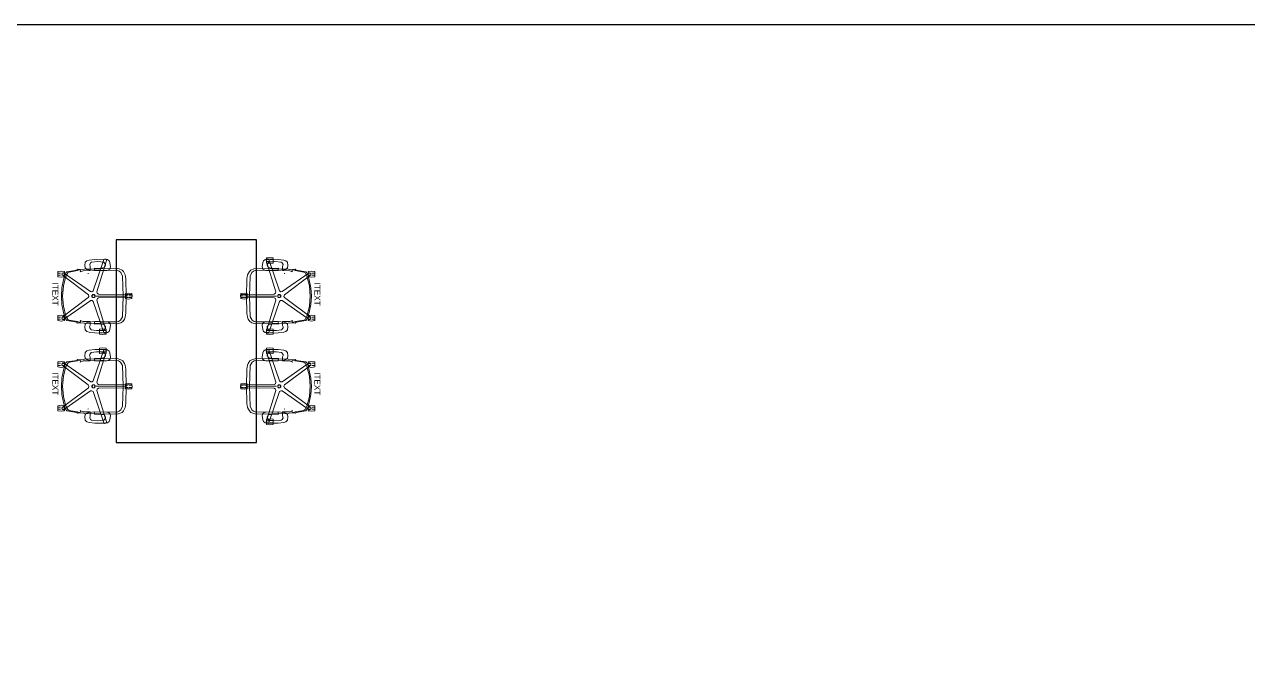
# Model space of a CAD drawing. Header units: millimetres. Extents: x 1591 to 1817, y 987 to 1091.
# Drawn here: x 1698.37 to 1709.69, y 1072.06 to 1077.87 of the extents above; entities that cross this region are included whole.
import ezdxf

# ---------------------------------------------------------------- set-up
doc = ezdxf.new("R2010")
doc.units = ezdxf.units.MM
doc.layers.add('Paula', color=1, linetype='Continuous')
doc.styles.add('ARIAL', font='arial.ttf')

msp = doc.modelspace()

# ---------------------------------------------------------------- linework, layer by layer
msp.add_lwpolyline([(1682.474, 1077.875), (1744.51, 1077.875), (1744.51, 1055.543), (1682.474, 1055.543)], close=True)
msp.add_lwpolyline([(1699.217, 1075.881), (1699.217, 1074.006), (1700.517, 1074.006), (1700.517, 1075.881), (1699.217, 1075.881)])
at = {"layer": 'Paula', "color": 1, "lineweight": 0, "ltscale": 10}
for points in [[(1699.111, 1075.704), (1699.104, 1075.699), (1699.005, 1075.41), (1698.993, 1075.401), (1698.981, 1075.403), (1698.732, 1075.578), (1698.726, 1075.578), (1698.717, 1075.573), (1698.714, 1075.565), (1698.717, 1075.557), (1698.961, 1075.374), (1698.965, 1075.359), (1698.96, 1075.348), (1698.717, 1075.166), (1698.715, 1075.16), (1698.717, 1075.15), (1698.723, 1075.144), (1698.732, 1075.145), (1698.982, 1075.32), (1698.997, 1075.32), (1699.006, 1075.312), (1699.104, 1075.024), (1699.108, 1075.02), (1699.119, 1075.02), (1699.126, 1075.024), (1699.129, 1075.032), (1699.039, 1075.324), (1699.044, 1075.338), (1699.054, 1075.344), (1699.358, 1075.348), (1699.363, 1075.352), (1699.367, 1075.361), (1699.366, 1075.37), (1699.358, 1075.375), (1699.053, 1075.379), (1699.041, 1075.388), (1699.039, 1075.4), (1699.129, 1075.69), (1699.127, 1075.696), (1699.119, 1075.703), (1699.111, 1075.704)], [(1699.116, 1075.703), (1699.019, 1075.701), (1698.967, 1075.695), (1698.946, 1075.689), (1698.93, 1075.674), (1698.928, 1075.644), (1698.932, 1075.622), (1698.946, 1075.609), (1698.966, 1075.603), (1699.018, 1075.597), (1699.132, 1075.599), (1699.148, 1075.603), (1699.16, 1075.612), (1699.166, 1075.632), (1699.16, 1075.672), (1699.154, 1075.687), (1699.139, 1075.699), (1699.116, 1075.703)], [(1700.624, 1075.704), (1700.631, 1075.699), (1700.729, 1075.41), (1700.742, 1075.401), (1700.754, 1075.403), (1701.002, 1075.578), (1701.008, 1075.578), (1701.017, 1075.573), (1701.021, 1075.565), (1701.018, 1075.557), (1700.774, 1075.374), (1700.77, 1075.359), (1700.775, 1075.348), (1701.018, 1075.166), (1701.02, 1075.16), (1701.017, 1075.15), (1701.011, 1075.144), (1701.002, 1075.145), (1700.753, 1075.32), (1700.738, 1075.32), (1700.729, 1075.312), (1700.631, 1075.024), (1700.626, 1075.02), (1700.616, 1075.02), (1700.608, 1075.024), (1700.606, 1075.032), (1700.696, 1075.324), (1700.691, 1075.338), (1700.68, 1075.344), (1700.376, 1075.348), (1700.371, 1075.352), (1700.367, 1075.361), (1700.369, 1075.37), (1700.376, 1075.375), (1700.681, 1075.379), (1700.693, 1075.388), (1700.695, 1075.4), (1700.606, 1075.69), (1700.608, 1075.696), (1700.616, 1075.703), (1700.624, 1075.704)], [(1700.619, 1075.703), (1700.716, 1075.701), (1700.768, 1075.695), (1700.788, 1075.689), (1700.804, 1075.674), (1700.807, 1075.644), (1700.802, 1075.622), (1700.789, 1075.609), (1700.768, 1075.603), (1700.717, 1075.597), (1700.603, 1075.599), (1700.586, 1075.603), (1700.575, 1075.612), (1700.569, 1075.632), (1700.574, 1075.672), (1700.581, 1075.687), (1700.596, 1075.699), (1700.619, 1075.703)], [(1698.709, 1075.592), (1698.679, 1075.588), (1698.679, 1075.575), (1698.704, 1075.574), (1698.679, 1075.574), (1698.679, 1075.556), (1698.704, 1075.554), (1698.679, 1075.554), (1698.679, 1075.541), (1698.709, 1075.537), (1698.739, 1075.541), (1698.739, 1075.554), (1698.714, 1075.555), (1698.739, 1075.555), (1698.74, 1075.573), (1698.714, 1075.574), (1698.739, 1075.575), (1698.739, 1075.588), (1698.709, 1075.592)], [(1699.215, 1075.577), (1699.225, 1075.573), (1699.215, 1075.577)], [(1700.52, 1075.577), (1700.509, 1075.573), (1700.52, 1075.577)], [(1701.025, 1075.592), (1701.056, 1075.588), (1701.056, 1075.575), (1701.03, 1075.574), (1701.055, 1075.574), (1701.056, 1075.556), (1701.03, 1075.554), (1701.056, 1075.554), (1701.056, 1075.541), (1701.025, 1075.537), (1700.995, 1075.541), (1700.996, 1075.554), (1701.021, 1075.555), (1700.995, 1075.555), (1700.995, 1075.573), (1701.021, 1075.574), (1700.996, 1075.575), (1700.995, 1075.588), (1701.025, 1075.592)], [(1698.709, 1075.186), (1698.679, 1075.182), (1698.679, 1075.169), (1698.704, 1075.167), (1698.679, 1075.167), (1698.679, 1075.15), (1698.704, 1075.148), (1698.679, 1075.148), (1698.679, 1075.135), (1698.709, 1075.131), (1698.739, 1075.135), (1698.739, 1075.148), (1698.714, 1075.149), (1698.739, 1075.149), (1698.74, 1075.167), (1698.714, 1075.167), (1698.739, 1075.169), (1698.739, 1075.182), (1698.709, 1075.186)], [(1699.018, 1075.126), (1698.966, 1075.12), (1698.946, 1075.114), (1698.932, 1075.101), (1698.928, 1075.078), (1698.93, 1075.048), (1698.946, 1075.034), (1698.967, 1075.028), (1699.019, 1075.021), (1699.116, 1075.019), (1699.139, 1075.024), (1699.154, 1075.035), (1699.16, 1075.051), (1699.166, 1075.091), (1699.163, 1075.109), (1699.148, 1075.12), (1699.132, 1075.123), (1699.018, 1075.126)], [(1700.717, 1075.126), (1700.768, 1075.12), (1700.789, 1075.114), (1700.802, 1075.101), (1700.807, 1075.078), (1700.804, 1075.048), (1700.788, 1075.034), (1700.768, 1075.028), (1700.716, 1075.021), (1700.619, 1075.019), (1700.596, 1075.024), (1700.581, 1075.035), (1700.574, 1075.051), (1700.569, 1075.091), (1700.572, 1075.109), (1700.586, 1075.12), (1700.603, 1075.123), (1700.717, 1075.126)], [(1701.025, 1075.186), (1701.056, 1075.182), (1701.056, 1075.169), (1701.03, 1075.167), (1701.055, 1075.167), (1701.056, 1075.15), (1701.03, 1075.148), (1701.056, 1075.148), (1701.056, 1075.135), (1701.025, 1075.131), (1700.995, 1075.135), (1700.996, 1075.148), (1701.021, 1075.149), (1700.995, 1075.149), (1700.995, 1075.167), (1701.021, 1075.167), (1700.996, 1075.169), (1700.995, 1075.182), (1701.025, 1075.186)], [(1699.111, 1074.184), (1699.104, 1074.189), (1699.005, 1074.478), (1698.993, 1074.486), (1698.981, 1074.485), (1698.732, 1074.31), (1698.726, 1074.31), (1698.717, 1074.315), (1698.714, 1074.323), (1698.717, 1074.331), (1698.961, 1074.514), (1698.965, 1074.529), (1698.96, 1074.54), (1698.717, 1074.722), (1698.715, 1074.727), (1698.717, 1074.738), (1698.723, 1074.743), (1698.732, 1074.743), (1698.982, 1074.567), (1698.997, 1074.568), (1699.006, 1074.576), (1699.104, 1074.864), (1699.108, 1074.867), (1699.119, 1074.868), (1699.126, 1074.864), (1699.129, 1074.856), (1699.039, 1074.564), (1699.044, 1074.55), (1699.054, 1074.544), (1699.358, 1074.54), (1699.363, 1074.536), (1699.367, 1074.527), (1699.366, 1074.518), (1699.358, 1074.513), (1699.053, 1074.509), (1699.041, 1074.5), (1699.039, 1074.488), (1699.129, 1074.197), (1699.127, 1074.192), (1699.119, 1074.185), (1699.111, 1074.184)], [(1699.018, 1074.762), (1698.966, 1074.768), (1698.946, 1074.774), (1698.932, 1074.787), (1698.928, 1074.809), (1698.93, 1074.84), (1698.946, 1074.854), (1698.967, 1074.86), (1699.019, 1074.866), (1699.116, 1074.868), (1699.139, 1074.864), (1699.154, 1074.852), (1699.16, 1074.837), (1699.166, 1074.797), (1699.163, 1074.779), (1699.148, 1074.768), (1699.132, 1074.764), (1699.018, 1074.762)], [(1700.624, 1074.184), (1700.631, 1074.189), (1700.729, 1074.478), (1700.742, 1074.486), (1700.754, 1074.485), (1701.002, 1074.31), (1701.008, 1074.31), (1701.017, 1074.315), (1701.021, 1074.323), (1701.018, 1074.331), (1700.774, 1074.514), (1700.77, 1074.529), (1700.775, 1074.54), (1701.018, 1074.722), (1701.02, 1074.727), (1701.017, 1074.738), (1701.011, 1074.743), (1701.002, 1074.743), (1700.753, 1074.567), (1700.738, 1074.568), (1700.729, 1074.576), (1700.631, 1074.864), (1700.626, 1074.867), (1700.616, 1074.868), (1700.608, 1074.864), (1700.606, 1074.856), (1700.696, 1074.564), (1700.691, 1074.55), (1700.68, 1074.544), (1700.376, 1074.54), (1700.371, 1074.536), (1700.367, 1074.527), (1700.369, 1074.518), (1700.376, 1074.513), (1700.681, 1074.509), (1700.693, 1074.5), (1700.695, 1074.488), (1700.606, 1074.197), (1700.608, 1074.192), (1700.616, 1074.185), (1700.624, 1074.184)], [(1700.717, 1074.762), (1700.768, 1074.768), (1700.789, 1074.774), (1700.802, 1074.787), (1700.807, 1074.809), (1700.804, 1074.84), (1700.788, 1074.854), (1700.768, 1074.86), (1700.716, 1074.866), (1700.619, 1074.868), (1700.596, 1074.864), (1700.581, 1074.852), (1700.574, 1074.837), (1700.569, 1074.797), (1700.572, 1074.779), (1700.586, 1074.768), (1700.603, 1074.764), (1700.717, 1074.762)], [(1698.709, 1074.702), (1698.679, 1074.706), (1698.679, 1074.719), (1698.704, 1074.72), (1698.679, 1074.72), (1698.679, 1074.738), (1698.704, 1074.74), (1698.679, 1074.74), (1698.679, 1074.753), (1698.709, 1074.757), (1698.739, 1074.753), (1698.739, 1074.74), (1698.714, 1074.739), (1698.739, 1074.739), (1698.74, 1074.721), (1698.714, 1074.72), (1698.739, 1074.719), (1698.739, 1074.706), (1698.709, 1074.702)], [(1701.025, 1074.702), (1701.056, 1074.706), (1701.056, 1074.719), (1701.03, 1074.72), (1701.055, 1074.72), (1701.056, 1074.738), (1701.03, 1074.74), (1701.056, 1074.74), (1701.056, 1074.753), (1701.025, 1074.757), (1700.995, 1074.753), (1700.996, 1074.74), (1701.021, 1074.739), (1700.995, 1074.739), (1700.995, 1074.721), (1701.021, 1074.72), (1700.996, 1074.719), (1700.995, 1074.706), (1701.025, 1074.702)], [(1698.709, 1074.296), (1698.679, 1074.3), (1698.679, 1074.313), (1698.704, 1074.314), (1698.679, 1074.314), (1698.679, 1074.332), (1698.704, 1074.334), (1698.679, 1074.334), (1698.679, 1074.347), (1698.709, 1074.351), (1698.739, 1074.347), (1698.739, 1074.334), (1698.714, 1074.333), (1698.739, 1074.333), (1698.74, 1074.315), (1698.714, 1074.314), (1698.739, 1074.313), (1698.739, 1074.3), (1698.709, 1074.296)], [(1699.215, 1074.311), (1699.225, 1074.315), (1699.215, 1074.311)], [(1700.52, 1074.311), (1700.509, 1074.315), (1700.52, 1074.311)], [(1701.025, 1074.296), (1701.056, 1074.3), (1701.056, 1074.313), (1701.03, 1074.314), (1701.055, 1074.314), (1701.056, 1074.332), (1701.03, 1074.334), (1701.056, 1074.334), (1701.056, 1074.347), (1701.025, 1074.351), (1700.995, 1074.347), (1700.996, 1074.334), (1701.021, 1074.333), (1700.995, 1074.333), (1700.995, 1074.315), (1701.021, 1074.314), (1700.996, 1074.313), (1700.995, 1074.3), (1701.025, 1074.296)], [(1699.116, 1074.185), (1699.019, 1074.187), (1698.967, 1074.193), (1698.946, 1074.199), (1698.93, 1074.213), (1698.928, 1074.244), (1698.932, 1074.266), (1698.946, 1074.279), (1698.966, 1074.285), (1699.018, 1074.291), (1699.132, 1074.289), (1699.148, 1074.285), (1699.16, 1074.276), (1699.166, 1074.256), (1699.16, 1074.216), (1699.154, 1074.201), (1699.139, 1074.189), (1699.116, 1074.185)], [(1700.619, 1074.185), (1700.716, 1074.187), (1700.768, 1074.193), (1700.788, 1074.199), (1700.804, 1074.213), (1700.807, 1074.244), (1700.802, 1074.266), (1700.789, 1074.279), (1700.768, 1074.285), (1700.717, 1074.291), (1700.603, 1074.289), (1700.586, 1074.285), (1700.575, 1074.276), (1700.569, 1074.256), (1700.574, 1074.216), (1700.581, 1074.201), (1700.596, 1074.189), (1700.619, 1074.185)]]:
    msp.add_lwpolyline(points, dxfattribs=at)
for points in [[(1698.989, 1075.676), (1698.98, 1075.669), (1698.973, 1075.654), (1698.978, 1075.634), (1698.978, 1075.597), (1698.912, 1075.596), (1698.885, 1075.586), (1698.89, 1075.597), (1698.885, 1075.601), (1698.873, 1075.603), (1698.86, 1075.597), (1698.782, 1075.584), (1698.77, 1075.576), (1698.753, 1075.545), (1698.73, 1075.455), (1698.721, 1075.361), (1698.73, 1075.268), (1698.753, 1075.177), (1698.77, 1075.146), (1698.782, 1075.138), (1698.86, 1075.126), (1698.873, 1075.12), (1698.885, 1075.121), (1698.89, 1075.126), (1698.885, 1075.137), (1698.912, 1075.127), (1698.978, 1075.126), (1698.978, 1075.089), (1698.972, 1075.076), (1698.973, 1075.067), (1698.987, 1075.049), (1699.035, 1075.042), (1699.066, 1075.042), (1699.109, 1075.05), (1699.12, 1075.071), (1699.119, 1075.079), (1699.105, 1075.098), (1699.056, 1075.105), (1699.016, 1075.103), (1699.016, 1075.125), (1699.072, 1075.125), (1699.073, 1075.121), (1699.102, 1075.121), (1699.103, 1075.124), (1699.221, 1075.123), (1699.238, 1075.127), (1699.259, 1075.139), (1699.276, 1075.169), (1699.283, 1075.361), (1699.033, 1075.361), (1699.283, 1075.361), (1699.276, 1075.546), (1699.261, 1075.58), (1699.247, 1075.592), (1699.226, 1075.6), (1699.016, 1075.597), (1699.016, 1075.62), (1699.066, 1075.618), (1699.109, 1075.626), (1699.12, 1075.647), (1699.119, 1075.655), (1699.105, 1075.674), (1699.049, 1075.681), (1698.989, 1075.676)], [(1700.745, 1075.676), (1700.754, 1075.669), (1700.762, 1075.654), (1700.757, 1075.634), (1700.757, 1075.597), (1700.823, 1075.596), (1700.849, 1075.586), (1700.844, 1075.597), (1700.85, 1075.601), (1700.861, 1075.603), (1700.875, 1075.597), (1700.953, 1075.584), (1700.965, 1075.576), (1700.982, 1075.545), (1701.005, 1075.455), (1701.013, 1075.361), (1701.005, 1075.268), (1700.982, 1075.177), (1700.965, 1075.146), (1700.953, 1075.138), (1700.875, 1075.126), (1700.861, 1075.12), (1700.85, 1075.121), (1700.844, 1075.126), (1700.849, 1075.137), (1700.823, 1075.127), (1700.757, 1075.126), (1700.757, 1075.089), (1700.763, 1075.076), (1700.762, 1075.067), (1700.748, 1075.049), (1700.7, 1075.042), (1700.669, 1075.042), (1700.625, 1075.05), (1700.615, 1075.071), (1700.616, 1075.079), (1700.63, 1075.098), (1700.678, 1075.105), (1700.719, 1075.103), (1700.718, 1075.125), (1700.663, 1075.125), (1700.662, 1075.121), (1700.633, 1075.121), (1700.632, 1075.124), (1700.514, 1075.123), (1700.496, 1075.127), (1700.475, 1075.139), (1700.459, 1075.169), (1700.452, 1075.361), (1700.701, 1075.361), (1700.452, 1075.361), (1700.458, 1075.546), (1700.473, 1075.58), (1700.488, 1075.592), (1700.509, 1075.6), (1700.718, 1075.597), (1700.719, 1075.62), (1700.669, 1075.618), (1700.625, 1075.626), (1700.615, 1075.647), (1700.616, 1075.655), (1700.63, 1075.674), (1700.686, 1075.681), (1700.745, 1075.676)], [(1700.639, 1075.717), (1700.67, 1075.714), (1700.669, 1075.701), (1700.644, 1075.699), (1700.669, 1075.699), (1700.67, 1075.681), (1700.644, 1075.679), (1700.669, 1075.679), (1700.67, 1075.666), (1700.639, 1075.663), (1700.609, 1075.666), (1700.61, 1075.679), (1700.634, 1075.681), (1700.609, 1075.681), (1700.609, 1075.698), (1700.634, 1075.699), (1700.61, 1075.701), (1700.609, 1075.714), (1700.639, 1075.717)], [(1699.226, 1075.618), (1698.925, 1075.612), (1698.905, 1075.608), (1698.86, 1075.61), (1698.853, 1075.602), (1698.762, 1075.587), (1698.753, 1075.577), (1698.744, 1075.558), (1698.731, 1075.512), (1698.716, 1075.437), (1698.711, 1075.361), (1698.716, 1075.285), (1698.731, 1075.211), (1698.744, 1075.165), (1698.753, 1075.145), (1698.762, 1075.136), (1698.853, 1075.121), (1698.86, 1075.112), (1698.905, 1075.115), (1698.925, 1075.111), (1699.226, 1075.105), (1699.261, 1075.115), (1699.279, 1075.127), (1699.294, 1075.149), (1699.301, 1075.166), (1699.306, 1075.203), (1699.311, 1075.361), (1699.283, 1075.361), (1699.311, 1075.361), (1699.306, 1075.52), (1699.301, 1075.557), (1699.285, 1075.589), (1699.272, 1075.602), (1699.245, 1075.614), (1699.226, 1075.618)], [(1698.955, 1075.572), (1698.962, 1075.571), (1698.962, 1075.571), (1698.955, 1075.572)], [(1700.509, 1075.618), (1700.81, 1075.612), (1700.83, 1075.608), (1700.875, 1075.61), (1700.882, 1075.602), (1700.972, 1075.587), (1700.981, 1075.577), (1700.991, 1075.558), (1701.004, 1075.512), (1701.018, 1075.437), (1701.024, 1075.361), (1701.018, 1075.285), (1701.004, 1075.211), (1700.991, 1075.165), (1700.981, 1075.145), (1700.972, 1075.136), (1700.882, 1075.121), (1700.875, 1075.112), (1700.83, 1075.115), (1700.81, 1075.111), (1700.509, 1075.105), (1700.473, 1075.115), (1700.455, 1075.127), (1700.44, 1075.149), (1700.434, 1075.166), (1700.428, 1075.203), (1700.423, 1075.361), (1700.451, 1075.361), (1700.423, 1075.361), (1700.428, 1075.52), (1700.434, 1075.557), (1700.45, 1075.589), (1700.463, 1075.602), (1700.49, 1075.614), (1700.509, 1075.618)], [(1700.779, 1075.572), (1700.773, 1075.571), (1700.773, 1075.571), (1700.779, 1075.572)], [(1699.002, 1075.375), (1698.994, 1075.367), (1698.994, 1075.356), (1699.002, 1075.347), (1699.014, 1075.347), (1699.022, 1075.356), (1699.022, 1075.367), (1699.014, 1075.375), (1699.002, 1075.375)], [(1699.003, 1075.374), (1698.996, 1075.366), (1698.996, 1075.356), (1699.003, 1075.349), (1699.013, 1075.349), (1699.02, 1075.356), (1699.02, 1075.366), (1699.013, 1075.374), (1699.003, 1075.374)], [(1699.334, 1075.389), (1699.304, 1075.385), (1699.304, 1075.372), (1699.329, 1075.37), (1699.304, 1075.37), (1699.304, 1075.353), (1699.329, 1075.351), (1699.304, 1075.351), (1699.304, 1075.338), (1699.334, 1075.334), (1699.364, 1075.338), (1699.363, 1075.351), (1699.339, 1075.352), (1699.364, 1075.352), (1699.365, 1075.37), (1699.339, 1075.37), (1699.363, 1075.372), (1699.364, 1075.385), (1699.334, 1075.389)], [(1700.401, 1075.389), (1700.431, 1075.385), (1700.431, 1075.372), (1700.405, 1075.37), (1700.431, 1075.37), (1700.431, 1075.353), (1700.405, 1075.351), (1700.431, 1075.351), (1700.431, 1075.338), (1700.401, 1075.334), (1700.37, 1075.338), (1700.371, 1075.351), (1700.396, 1075.352), (1700.371, 1075.352), (1700.37, 1075.37), (1700.396, 1075.37), (1700.371, 1075.372), (1700.37, 1075.385), (1700.401, 1075.389)], [(1700.732, 1075.375), (1700.741, 1075.367), (1700.741, 1075.356), (1700.732, 1075.347), (1700.721, 1075.347), (1700.713, 1075.356), (1700.713, 1075.367), (1700.721, 1075.375), (1700.732, 1075.375)], [(1700.732, 1075.374), (1700.739, 1075.366), (1700.739, 1075.356), (1700.732, 1075.349), (1700.722, 1075.349), (1700.714, 1075.356), (1700.714, 1075.366), (1700.722, 1075.374), (1700.732, 1075.374)], [(1699.095, 1075.06), (1699.065, 1075.057), (1699.065, 1075.044), (1699.091, 1075.042), (1699.065, 1075.042), (1699.065, 1075.024), (1699.091, 1075.022), (1699.065, 1075.022), (1699.065, 1075.009), (1699.095, 1075.006), (1699.126, 1075.009), (1699.125, 1075.022), (1699.1, 1075.024), (1699.125, 1075.024), (1699.126, 1075.041), (1699.1, 1075.042), (1699.125, 1075.044), (1699.126, 1075.057), (1699.095, 1075.06)], [(1700.639, 1075.06), (1700.67, 1075.057), (1700.669, 1075.044), (1700.644, 1075.042), (1700.669, 1075.042), (1700.67, 1075.024), (1700.644, 1075.022), (1700.669, 1075.022), (1700.67, 1075.009), (1700.639, 1075.006), (1700.609, 1075.009), (1700.61, 1075.022), (1700.634, 1075.024), (1700.609, 1075.024), (1700.609, 1075.041), (1700.634, 1075.042), (1700.61, 1075.044), (1700.609, 1075.057), (1700.639, 1075.06)], [(1699.095, 1074.828), (1699.065, 1074.831), (1699.065, 1074.844), (1699.091, 1074.846), (1699.065, 1074.846), (1699.065, 1074.864), (1699.091, 1074.866), (1699.065, 1074.866), (1699.065, 1074.879), (1699.095, 1074.882), (1699.126, 1074.879), (1699.125, 1074.866), (1699.1, 1074.864), (1699.125, 1074.864), (1699.126, 1074.846), (1699.1, 1074.846), (1699.125, 1074.844), (1699.126, 1074.831), (1699.095, 1074.828)], [(1700.639, 1074.828), (1700.67, 1074.831), (1700.669, 1074.844), (1700.644, 1074.846), (1700.669, 1074.846), (1700.67, 1074.864), (1700.644, 1074.866), (1700.669, 1074.866), (1700.67, 1074.879), (1700.639, 1074.882), (1700.609, 1074.879), (1700.61, 1074.866), (1700.634, 1074.864), (1700.609, 1074.864), (1700.609, 1074.846), (1700.634, 1074.846), (1700.61, 1074.844), (1700.609, 1074.831), (1700.639, 1074.828)], [(1699.226, 1074.27), (1698.925, 1074.276), (1698.905, 1074.28), (1698.86, 1074.278), (1698.853, 1074.286), (1698.762, 1074.301), (1698.753, 1074.311), (1698.744, 1074.33), (1698.731, 1074.376), (1698.716, 1074.451), (1698.711, 1074.527), (1698.716, 1074.602), (1698.731, 1074.677), (1698.744, 1074.723), (1698.753, 1074.743), (1698.762, 1074.752), (1698.853, 1074.767), (1698.86, 1074.775), (1698.905, 1074.773), (1698.925, 1074.777), (1699.226, 1074.783), (1699.261, 1074.773), (1699.279, 1074.761), (1699.294, 1074.739), (1699.301, 1074.722), (1699.306, 1074.685), (1699.311, 1074.527), (1699.283, 1074.527), (1699.311, 1074.527), (1699.306, 1074.368), (1699.301, 1074.331), (1699.285, 1074.299), (1699.272, 1074.286), (1699.245, 1074.274), (1699.226, 1074.27)], [(1698.989, 1074.212), (1698.98, 1074.219), (1698.973, 1074.234), (1698.978, 1074.254), (1698.978, 1074.291), (1698.912, 1074.292), (1698.885, 1074.302), (1698.89, 1074.291), (1698.885, 1074.287), (1698.873, 1074.285), (1698.86, 1074.291), (1698.782, 1074.303), (1698.77, 1074.311), (1698.753, 1074.343), (1698.73, 1074.433), (1698.721, 1074.527), (1698.73, 1074.62), (1698.753, 1074.711), (1698.77, 1074.742), (1698.782, 1074.75), (1698.86, 1074.762), (1698.873, 1074.768), (1698.885, 1074.766), (1698.89, 1074.762), (1698.885, 1074.751), (1698.912, 1074.761), (1698.978, 1074.762), (1698.978, 1074.799), (1698.972, 1074.812), (1698.973, 1074.821), (1698.987, 1074.839), (1699.035, 1074.846), (1699.066, 1074.846), (1699.109, 1074.838), (1699.12, 1074.817), (1699.119, 1074.808), (1699.105, 1074.79), (1699.056, 1074.783), (1699.016, 1074.785), (1699.016, 1074.762), (1699.072, 1074.763), (1699.073, 1074.767), (1699.102, 1074.767), (1699.103, 1074.763), (1699.221, 1074.765), (1699.238, 1074.761), (1699.259, 1074.749), (1699.276, 1074.719), (1699.283, 1074.527), (1699.033, 1074.527), (1699.283, 1074.527), (1699.276, 1074.342), (1699.261, 1074.308), (1699.247, 1074.296), (1699.226, 1074.288), (1699.016, 1074.291), (1699.016, 1074.268), (1699.066, 1074.27), (1699.109, 1074.262), (1699.12, 1074.241), (1699.119, 1074.232), (1699.105, 1074.214), (1699.049, 1074.206), (1698.989, 1074.212)], [(1700.509, 1074.27), (1700.81, 1074.276), (1700.83, 1074.28), (1700.875, 1074.278), (1700.882, 1074.286), (1700.972, 1074.301), (1700.981, 1074.311), (1700.991, 1074.33), (1701.004, 1074.376), (1701.018, 1074.451), (1701.024, 1074.527), (1701.018, 1074.602), (1701.004, 1074.677), (1700.991, 1074.723), (1700.981, 1074.743), (1700.972, 1074.752), (1700.882, 1074.767), (1700.875, 1074.775), (1700.83, 1074.773), (1700.81, 1074.777), (1700.509, 1074.783), (1700.473, 1074.773), (1700.455, 1074.761), (1700.44, 1074.739), (1700.434, 1074.722), (1700.428, 1074.685), (1700.423, 1074.527), (1700.451, 1074.527), (1700.423, 1074.527), (1700.428, 1074.368), (1700.434, 1074.331), (1700.45, 1074.299), (1700.463, 1074.286), (1700.49, 1074.274), (1700.509, 1074.27)], [(1700.745, 1074.212), (1700.754, 1074.219), (1700.762, 1074.234), (1700.757, 1074.254), (1700.757, 1074.291), (1700.823, 1074.292), (1700.849, 1074.302), (1700.844, 1074.291), (1700.85, 1074.287), (1700.861, 1074.285), (1700.875, 1074.291), (1700.953, 1074.303), (1700.965, 1074.311), (1700.982, 1074.343), (1701.005, 1074.433), (1701.013, 1074.527), (1701.005, 1074.62), (1700.982, 1074.711), (1700.965, 1074.742), (1700.953, 1074.75), (1700.875, 1074.762), (1700.861, 1074.768), (1700.85, 1074.766), (1700.844, 1074.762), (1700.849, 1074.751), (1700.823, 1074.761), (1700.757, 1074.762), (1700.757, 1074.799), (1700.763, 1074.812), (1700.762, 1074.821), (1700.748, 1074.839), (1700.7, 1074.846), (1700.669, 1074.846), (1700.625, 1074.838), (1700.615, 1074.817), (1700.616, 1074.808), (1700.63, 1074.79), (1700.678, 1074.783), (1700.719, 1074.785), (1700.718, 1074.762), (1700.663, 1074.763), (1700.662, 1074.767), (1700.633, 1074.767), (1700.632, 1074.763), (1700.514, 1074.765), (1700.496, 1074.761), (1700.475, 1074.749), (1700.459, 1074.719), (1700.452, 1074.527), (1700.701, 1074.527), (1700.452, 1074.527), (1700.458, 1074.342), (1700.473, 1074.308), (1700.488, 1074.296), (1700.509, 1074.288), (1700.718, 1074.291), (1700.719, 1074.268), (1700.669, 1074.27), (1700.625, 1074.262), (1700.615, 1074.241), (1700.616, 1074.232), (1700.63, 1074.214), (1700.686, 1074.206), (1700.745, 1074.212)], [(1699.002, 1074.512), (1698.994, 1074.521), (1698.994, 1074.532), (1699.002, 1074.541), (1699.014, 1074.541), (1699.022, 1074.532), (1699.022, 1074.521), (1699.014, 1074.512), (1699.002, 1074.512)], [(1699.003, 1074.514), (1698.996, 1074.521), (1698.996, 1074.532), (1699.003, 1074.539), (1699.013, 1074.539), (1699.02, 1074.532), (1699.02, 1074.521), (1699.013, 1074.514), (1699.003, 1074.514)], [(1699.334, 1074.499), (1699.304, 1074.503), (1699.304, 1074.516), (1699.329, 1074.517), (1699.304, 1074.517), (1699.304, 1074.535), (1699.329, 1074.537), (1699.304, 1074.537), (1699.304, 1074.55), (1699.334, 1074.554), (1699.364, 1074.55), (1699.363, 1074.537), (1699.339, 1074.536), (1699.364, 1074.536), (1699.365, 1074.518), (1699.339, 1074.517), (1699.363, 1074.516), (1699.364, 1074.503), (1699.334, 1074.499)], [(1700.401, 1074.499), (1700.431, 1074.503), (1700.431, 1074.516), (1700.405, 1074.517), (1700.431, 1074.517), (1700.431, 1074.535), (1700.405, 1074.537), (1700.431, 1074.537), (1700.431, 1074.55), (1700.401, 1074.554), (1700.37, 1074.55), (1700.371, 1074.537), (1700.396, 1074.536), (1700.371, 1074.536), (1700.37, 1074.518), (1700.396, 1074.517), (1700.371, 1074.516), (1700.37, 1074.503), (1700.401, 1074.499)], [(1700.732, 1074.512), (1700.741, 1074.521), (1700.741, 1074.532), (1700.732, 1074.541), (1700.721, 1074.541), (1700.713, 1074.532), (1700.713, 1074.521), (1700.721, 1074.512), (1700.732, 1074.512)], [(1700.732, 1074.514), (1700.739, 1074.521), (1700.739, 1074.532), (1700.732, 1074.539), (1700.722, 1074.539), (1700.714, 1074.532), (1700.714, 1074.521), (1700.722, 1074.514), (1700.732, 1074.514)], [(1698.955, 1074.316), (1698.962, 1074.317), (1698.962, 1074.317), (1698.955, 1074.316)], [(1700.779, 1074.316), (1700.773, 1074.317), (1700.773, 1074.317), (1700.779, 1074.316)], [(1700.639, 1074.171), (1700.67, 1074.174), (1700.669, 1074.187), (1700.644, 1074.189), (1700.669, 1074.189), (1700.67, 1074.207), (1700.644, 1074.209), (1700.669, 1074.209), (1700.67, 1074.222), (1700.639, 1074.225), (1700.609, 1074.222), (1700.61, 1074.209), (1700.634, 1074.207), (1700.609, 1074.207), (1700.609, 1074.189), (1700.634, 1074.189), (1700.61, 1074.187), (1700.609, 1074.174), (1700.639, 1074.171)]]:
    msp.add_lwpolyline(points, close=True, dxfattribs=at)

# ---------------------------------------------------------------- texts
at = {"layer": 'Paula', "color": 1, "lineweight": 0, "ltscale": 10, "style": 'ARIAL'}
for p in [(1698.628, 1075.487), (1701.052, 1075.487), (1698.628, 1074.658), (1701.052, 1074.658)]:
    msp.add_attdef('ITEXT', p, 'VERUS', height=0.0542, rotation=270, dxfattribs=at)

doc.saveas('drawing.dxf')
